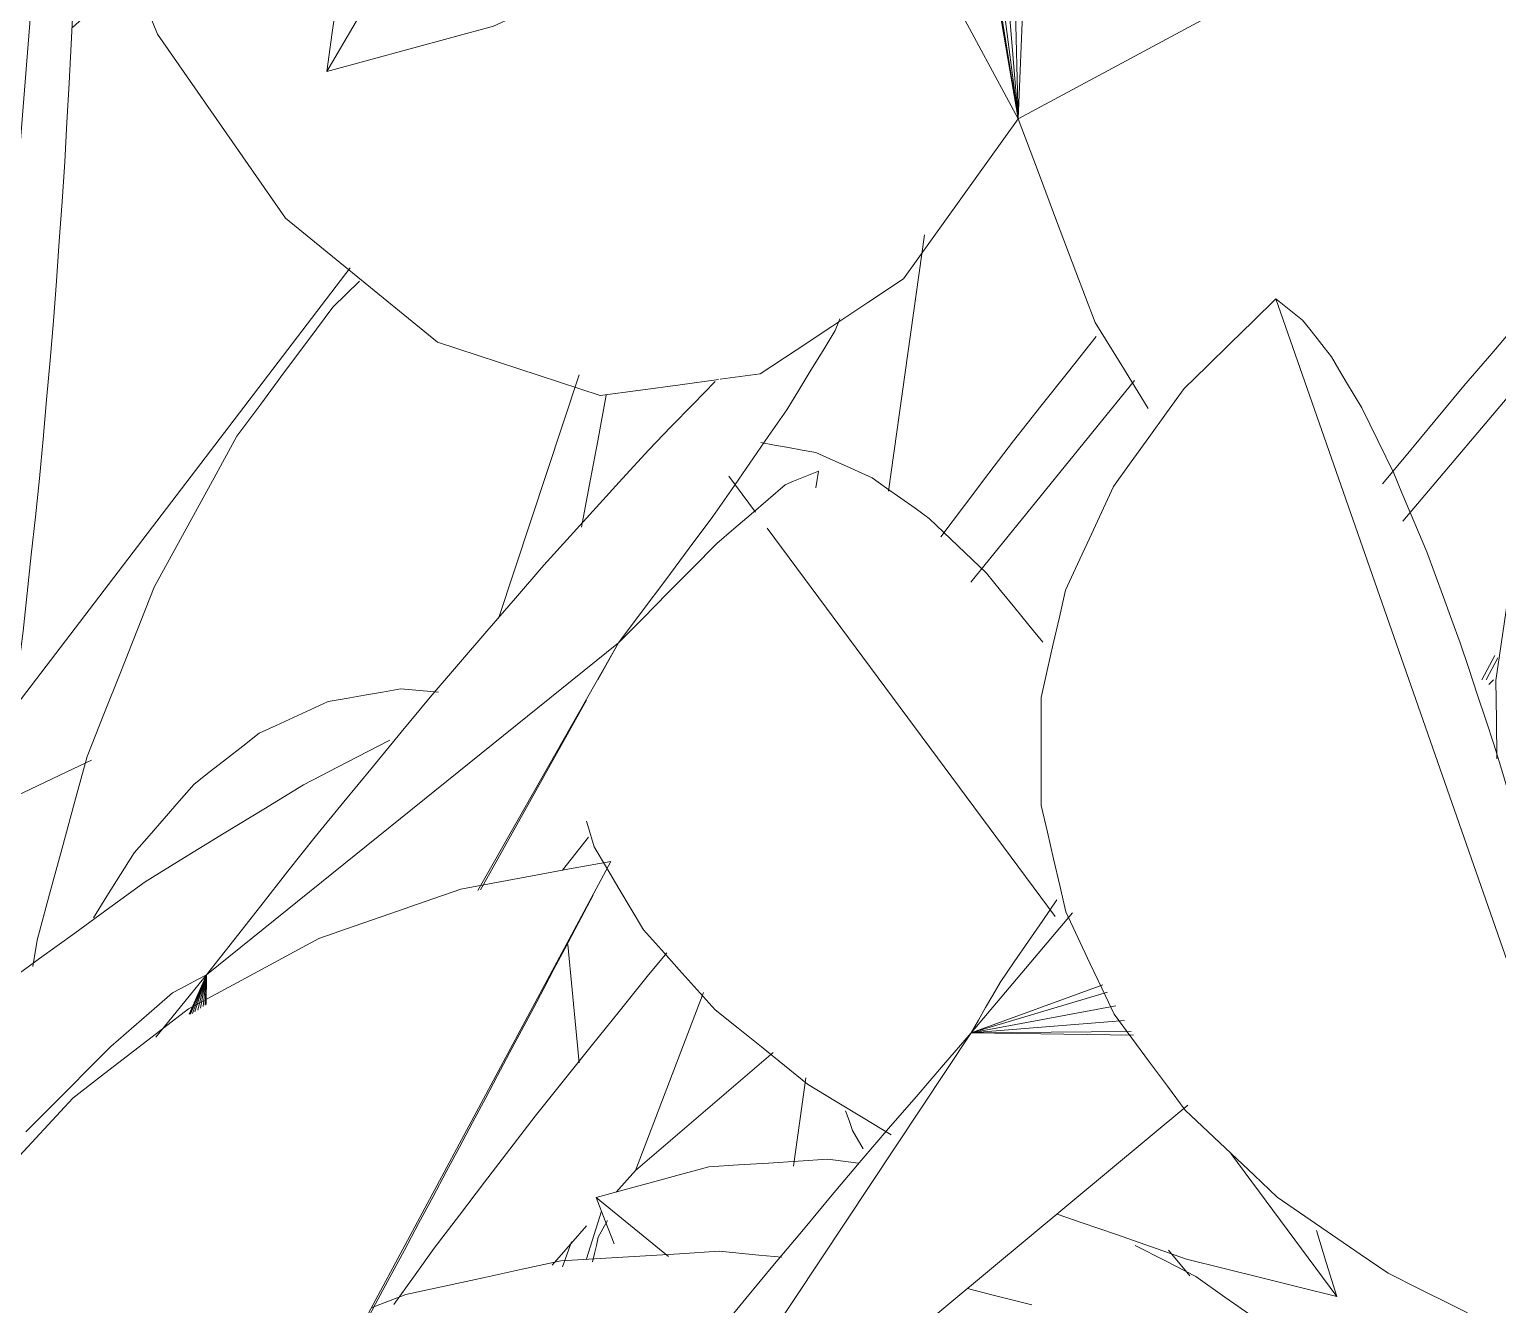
# Model space of a CAD drawing. Header units: metres. Extents: x 10.2 to 20.8, y -0.2 to 6.6.
# Drawn here: x 17.76967 to 17.80915, y 1.15383 to 1.18813 of the extents above; entities that cross this region are included whole.
import ezdxf

# ---------------------------------------------------------------- set-up
doc = ezdxf.new("R2010")
doc.units = ezdxf.units.M
doc.layers.add('Importações nas famílias', color=250, linetype='Continuous', lineweight=5)
doc.layers.add('Vegetação', color=7, linetype='Continuous', lineweight=5)

# ---------------------------------------------------------------- blocks, each defined once
blk = doc.blocks.new('Planta_pergolado_12200 - plantas pergolado_skp_Component_12-V84-Corte 3')
at = {"layer": 'Importações nas famílias'}
blk.add_line((17.900147, 0.846743), (17.910351, 0.817491), dxfattribs=at)
at = {"layer": 'Importações nas famílias', "flags": 128}
for points in [[(17.897679, 0.844328), (17.898296, 0.844932), (17.898913, 0.845536), (17.89953, 0.84614), (17.900147, 0.846743)], [(17.900147, 0.846743), (17.900326, 0.846599), (17.900505, 0.846454), (17.900685, 0.84631), (17.900864, 0.846165)], [(17.900864, 0.846165), (17.901057, 0.84592), (17.901251, 0.845674), (17.901444, 0.845428), (17.901637, 0.845183)], [(17.901637, 0.845183), (17.901842, 0.844838), (17.902047, 0.844494), (17.902252, 0.84415), (17.902457, 0.843806)], [(17.895777, 0.841694), (17.896252, 0.842353), (17.896728, 0.843011), (17.897203, 0.84367), (17.897679, 0.844328)], [(17.902457, 0.843806), (17.902671, 0.843367), (17.902886, 0.842929), (17.9031, 0.84249), (17.903315, 0.842051)], [(17.903315, 0.842051), (17.903536, 0.841523), (17.903757, 0.840994), (17.903979, 0.840466), (17.9042, 0.839937)], [(17.894484, 0.838902), (17.894808, 0.8396), (17.895131, 0.840298), (17.895454, 0.840996), (17.895777, 0.841694)], [(17.9042, 0.839937), (17.904426, 0.839325), (17.904652, 0.838713), (17.904878, 0.8381), (17.905104, 0.837488)], [(17.893833, 0.836019), (17.893996, 0.83674), (17.894159, 0.837461), (17.894322, 0.838182), (17.894484, 0.838902)], [(17.905104, 0.837488), (17.905332, 0.836799), (17.905561, 0.836109), (17.905789, 0.83542), (17.906017, 0.834731)], [(17.893837, 0.833112), (17.893836, 0.833839), (17.893835, 0.834565), (17.893834, 0.835292), (17.893833, 0.836019)], [(17.906017, 0.834731), (17.906244, 0.833972), (17.906472, 0.833213), (17.9067, 0.832454), (17.906927, 0.831695)], [(17.894496, 0.830248), (17.894331, 0.830964), (17.894166, 0.83168), (17.894001, 0.832396), (17.893837, 0.833112)], [(17.906927, 0.831695), (17.907152, 0.830876), (17.907377, 0.830056), (17.907601, 0.829236), (17.907826, 0.828416)], [(17.895796, 0.827496), (17.895471, 0.828184), (17.895146, 0.828872), (17.894821, 0.82956), (17.894496, 0.830248)], [(17.907826, 0.828416), (17.908045, 0.827545), (17.908264, 0.826673), (17.908483, 0.825801), (17.908703, 0.82493)], [(17.897705, 0.82492), (17.897227, 0.825564), (17.89675, 0.826208), (17.896273, 0.826852), (17.895796, 0.827496)], [(17.900179, 0.82258), (17.89956, 0.823165), (17.898942, 0.82375), (17.898323, 0.824335), (17.897705, 0.82492)], [(17.908703, 0.82493), (17.908914, 0.824016), (17.909125, 0.823102), (17.909336, 0.822188), (17.909548, 0.821274)], [(17.90316, 0.820531), (17.902414, 0.821043), (17.901669, 0.821555), (17.900924, 0.822068), (17.900179, 0.82258)], [(17.909548, 0.821274), (17.909748, 0.820329), (17.909949, 0.819383), (17.91015, 0.818437), (17.910351, 0.817491)], [(17.906577, 0.818821), (17.905723, 0.819249), (17.904868, 0.819676), (17.904014, 0.820104), (17.90316, 0.820531)], [(17.910351, 0.817491), (17.909408, 0.817824), (17.908464, 0.818156), (17.907521, 0.818489), (17.906577, 0.818821)]]:
    blk.add_lwpolyline(points, dxfattribs=at)
blk = doc.blocks.new('Planta_pergolado_12200 - plantas pergolado_skp_Component_12-V160-Corte 3')
at = {"layer": 'Importações nas famílias'}
for p, q in [((17.844313, 1.172016), (17.815173, 1.164934)), ((17.808918, 1.170507), (17.809037, 1.170634)), ((17.814991, 1.163547), (17.814275, 1.163421))]:
    blk.add_line(p, q, dxfattribs=at)
at = {"layer": 'Importações nas famílias', "flags": 128}
for points in [[(17.822785, 1.177748), (17.823705, 1.177895), (17.824703, 1.178055)], [(17.824703, 1.178055), (17.825728, 1.178057), (17.826752, 1.178059), (17.827776, 1.178062), (17.8288, 1.178064)], [(17.8288, 1.178064), (17.829826, 1.177909), (17.830852, 1.177753), (17.831878, 1.177598), (17.832904, 1.177443)], [(17.832904, 1.177443), (17.833908, 1.177134), (17.834912, 1.176825), (17.835916, 1.176515), (17.83692, 1.176206)], [(17.83692, 1.176206), (17.837878, 1.175751), (17.838837, 1.175295), (17.839795, 1.174839), (17.840753, 1.174383)], [(17.840753, 1.174383), (17.841643, 1.173792), (17.842533, 1.1732), (17.843423, 1.172608), (17.844313, 1.172016)], [(17.844313, 1.172016), (17.843401, 1.171682), (17.842488, 1.171347), (17.841576, 1.171012), (17.840663, 1.170677)], [(17.840663, 1.170677), (17.839729, 1.170355), (17.838795, 1.170034), (17.83786, 1.169713), (17.836926, 1.169391)], [(17.836926, 1.169391), (17.83598, 1.169087), (17.835034, 1.168782), (17.834088, 1.168478), (17.833142, 1.168174)], [(17.833142, 1.168174), (17.832195, 1.16789), (17.831247, 1.167606), (17.8303, 1.167322), (17.829353, 1.167038)], [(17.829353, 1.167038), (17.828416, 1.166777), (17.827478, 1.166517), (17.826541, 1.166257), (17.825603, 1.165996)], [(17.825603, 1.165996), (17.824685, 1.165762), (17.823768, 1.165528), (17.82285, 1.165294), (17.821932, 1.16506)], [(17.821932, 1.16506), (17.821044, 1.164856), (17.820157, 1.164651), (17.819269, 1.164446), (17.818382, 1.164241)], [(17.818382, 1.164241), (17.817534, 1.164068), (17.816686, 1.163894), (17.815838, 1.16372), (17.814991, 1.163547)]]:
    blk.add_lwpolyline(points, dxfattribs=at)
blk = doc.blocks.new('Planta_pergolado_12200 - plantas pergolado_skp_Component_12-V161-Corte 3')
at = {"layer": 'Importações nas famílias'}
for p, q in [((17.825321, 1.193622), (17.826326, 1.19398)), ((17.829249, 1.188631), (17.811674, 1.159044))]:
    blk.add_line(p, q, dxfattribs=at)
at = {"layer": 'Importações nas famílias', "flags": 128}
for points in [[(17.821574, 1.191603), (17.822511, 1.192108), (17.823448, 1.192613), (17.824384, 1.193117), (17.825321, 1.193622)], [(17.818191, 1.189045), (17.819037, 1.189684), (17.819883, 1.190324), (17.820728, 1.190964), (17.821574, 1.191603)], [(17.81525, 1.186006), (17.815985, 1.186766), (17.81672, 1.187525), (17.817456, 1.188285), (17.818191, 1.189045)], [(17.812821, 1.182559), (17.813428, 1.183421), (17.814035, 1.184282), (17.814643, 1.185144), (17.81525, 1.186006)], [(17.81096, 1.178784), (17.811425, 1.179727), (17.81189, 1.180671), (17.812355, 1.181615), (17.812821, 1.182559)], [(17.809711, 1.174769), (17.810023, 1.175773), (17.810335, 1.176776), (17.810648, 1.17778), (17.81096, 1.178784)], [(17.809104, 1.17061), (17.809256, 1.17165), (17.809408, 1.172689), (17.809559, 1.173729), (17.809711, 1.174769)], [(17.809128, 1.168506), (17.809116, 1.169558), (17.809104, 1.17061)]]:
    blk.add_lwpolyline(points, dxfattribs=at)
blk = doc.blocks.new('Planta_pergolado_12200 - plantas pergolado_skp_Component_17-V163-Corte 3')
at = {"layer": 'Importações nas famílias'}
for p, q in [((17.812886, 1.182347), (17.806601, 1.174896)), ((17.809075, 1.171289), (17.808725, 1.170634)), ((17.809158, 1.171228), (17.808845, 1.170634)), ((17.797718, 1.164363), (17.794994, 1.161134)), ((17.798539, 1.162431), (17.794994, 1.161134)), ((17.798659, 1.162232), (17.794994, 1.161134)), ((17.798884, 1.161859), (17.794994, 1.161134)), ((17.799116, 1.161472), (17.794994, 1.161134)), ((17.794994, 1.161134), (17.799296, 1.161173)), ((17.784949, 1.145998), (17.794994, 1.161134)), ((17.794994, 1.161134), (17.799356, 1.161074)), ((17.800823, 1.159193), (17.786109, 1.146962))]:
    blk.add_line(p, q, dxfattribs=at)
at = {"layer": 'Importações nas famílias', "flags": 128}
for points in [[(17.811246, 1.182041), (17.810494, 1.181164), (17.809743, 1.180288), (17.808992, 1.179412), (17.808241, 1.178536)], [(17.808241, 1.178536), (17.807465, 1.177602), (17.806689, 1.176667), (17.806059, 1.175908)], [(17.797299, 1.164714), (17.796917, 1.164159), (17.796535, 1.163604), (17.796153, 1.163049), (17.795771, 1.162494)], [(17.795771, 1.162494), (17.795577, 1.162154), (17.795383, 1.161814), (17.795189, 1.161474), (17.794994, 1.161134)], [(17.794994, 1.161134), (17.794254, 1.160277), (17.793515, 1.159419), (17.792775, 1.158562), (17.792035, 1.157705)], [(17.792035, 1.157705), (17.791259, 1.156777), (17.790484, 1.15585), (17.789709, 1.154922), (17.788934, 1.153994)], [(17.788934, 1.153994), (17.788177, 1.153059), (17.787419, 1.152124), (17.786662, 1.151189), (17.785904, 1.150254)]]:
    blk.add_lwpolyline(points, dxfattribs=at)
blk = doc.blocks.new('Planta_pergolado_12200 - plantas pergolado_skp_Component_16-V164-Corte 3')
for name, p in [('Planta_pergolado_12200 - plantas pergolado_skp_Component_17-V163-Corte 3', (0, 0)), ('Planta_pergolado_12200 - plantas pergolado_skp_Component_12-V161-Corte 3', (0, 0)), ('Planta_pergolado_12200 - plantas pergolado_skp_Component_12-V84-Corte 3', (-0.096957, 0.33414)), ('Planta_pergolado_12200 - plantas pergolado_skp_Component_12-V160-Corte 3', (0, 0))]:
    blk.add_blockref(name, p)
blk = doc.blocks.new('Planta_pergolado_12200 - plantas pergolado_skp_-3067425-Corte 3')
blk.add_blockref('Planta_pergolado_12200 - plantas pergolado_skp_Component_16-V164-Corte 3', (0, 0))
blk = doc.blocks.new('Planta_pergolado_12200 - plantas pergolado_skp_Component_12-V413-Corte 3')
at = {"layer": 'Importações nas famílias'}
for p, q in [((17.79277, 1.17571), (17.793738, 1.182602)), ((17.790216, 1.157546), (17.790551, 1.159923))]:
    blk.add_line(p, q, dxfattribs=at)
at = {"layer": 'Importações nas famílias', "flags": 128}
for points in [[(17.784515, 1.17474), (17.784721, 1.175839), (17.784952, 1.177063), (17.785182, 1.178287)], [(17.784455, 1.160332), (17.784383, 1.161078), (17.784266, 1.162296), (17.784149, 1.163515)]]:
    blk.add_lwpolyline(points, dxfattribs=at)
blk = doc.blocks.new('Planta_pergolado_12200 - plantas pergolado_skp_Component_16-V414-Corte 3')
blk.add_blockref('Planta_pergolado_12200 - plantas pergolado_skp_Component_12-V413-Corte 3', (0, 0))
blk = doc.blocks.new('Planta_pergolado_12200 - plantas pergolado_skp_-V432-Corte 3')
blk.add_blockref('Planta_pergolado_12200 - plantas pergolado_skp_Component_16-V414-Corte 3', (0, 0))
blk = doc.blocks.new('Planta_pergolado_12200 - plantas pergolado_skp_-3067429-Corte 3')
blk.add_blockref('Planta_pergolado_12200 - plantas pergolado_skp_-V432-Corte 3', (0, 0))
blk = doc.blocks.new('Planta_pergolado_12200 - plantas pergolado_skp_Component_12-V99-Corte 3')
at = {"layer": 'Importações nas famílias'}
blk.add_line((17.797082, 0.242245), (17.825171, 0.290287), dxfattribs=at)
at = {"layer": 'Importações nas famílias', "flags": 128}
for points in [[(17.821574, 0.287319), (17.822474, 0.288061), (17.823373, 0.288803), (17.824272, 0.289545), (17.825171, 0.290287)], [(17.825171, 0.290287), (17.825393, 0.289055), (17.825615, 0.287822), (17.825836, 0.28659), (17.826058, 0.285357)], [(17.818095, 0.284021), (17.818965, 0.284845), (17.819835, 0.28567), (17.820705, 0.286494), (17.821574, 0.287319)], [(17.826058, 0.285357), (17.826109, 0.28407), (17.82616, 0.282784), (17.826211, 0.281497), (17.826262, 0.28021)], [(17.814771, 0.280431), (17.815602, 0.281329), (17.816433, 0.282226), (17.817264, 0.283124), (17.818095, 0.284021)], [(17.81164, 0.276589), (17.812423, 0.277549), (17.813205, 0.27851), (17.813988, 0.279471), (17.814771, 0.280431)], [(17.826262, 0.28021), (17.82614, 0.278899), (17.826019, 0.277588), (17.825897, 0.276277), (17.825776, 0.274966)], [(17.808736, 0.272537), (17.809462, 0.27355), (17.810188, 0.274563), (17.810914, 0.275576), (17.81164, 0.276589)], [(17.825776, 0.274966), (17.825485, 0.273661), (17.825195, 0.272357), (17.824904, 0.271052), (17.824613, 0.269748)], [(17.806091, 0.26832), (17.806752, 0.269374), (17.807413, 0.270428), (17.808075, 0.271483), (17.808736, 0.272537)], [(17.824613, 0.269748), (17.82416, 0.268481), (17.823707, 0.267213), (17.823253, 0.265946), (17.8228, 0.264679)], [(17.803736, 0.263985), (17.804325, 0.265069), (17.804914, 0.266153), (17.805502, 0.267236), (17.806091, 0.26832)], [(17.8228, 0.264679), (17.822195, 0.263479), (17.82159, 0.262278), (17.820985, 0.261078), (17.820379, 0.259878)], [(17.801696, 0.259581), (17.802206, 0.260682), (17.802716, 0.261783), (17.803226, 0.262884), (17.803736, 0.263985)], [(17.820379, 0.259878), (17.819637, 0.258772), (17.818894, 0.257667), (17.818151, 0.256562), (17.817408, 0.255456)], [(17.799993, 0.255156), (17.800419, 0.256262), (17.800845, 0.257368), (17.80127, 0.258475), (17.801696, 0.259581)], [(17.817408, 0.255456), (17.816545, 0.254472), (17.815682, 0.253488), (17.814819, 0.252504), (17.813955, 0.251519)], [(17.798648, 0.250759), (17.798984, 0.251858), (17.799321, 0.252958), (17.799657, 0.254057), (17.799993, 0.255156)], [(17.813955, 0.251519), (17.812992, 0.250679), (17.812029, 0.249839), (17.811066, 0.248999), (17.810103, 0.248159)], [(17.797674, 0.24644), (17.797917, 0.247519), (17.798161, 0.248599), (17.798404, 0.249679), (17.798648, 0.250759)], [(17.810103, 0.248159), (17.809062, 0.247482), (17.808022, 0.246806), (17.806981, 0.24613), (17.80594, 0.245453)], [(17.797082, 0.242245), (17.79723, 0.243294), (17.797378, 0.244342), (17.797526, 0.245391), (17.797674, 0.24644)], [(17.80594, 0.245453), (17.804847, 0.244957), (17.803753, 0.24446), (17.80266, 0.243963), (17.801566, 0.243467)], [(17.801566, 0.243467), (17.800445, 0.243161), (17.799324, 0.242856), (17.798203, 0.242551), (17.797082, 0.242245)]]:
    blk.add_lwpolyline(points, dxfattribs=at)
blk = doc.blocks.new('Planta_pergolado_12200 - plantas pergolado_skp_Component_17-V495-Corte 3')
at = {"layer": 'Importações nas famílias'}
for p, q in [((17.82183, 1.199475), (17.796254, 1.185723)), ((17.796807, 1.198946), (17.796254, 1.185723)), ((17.795977, 1.19763), (17.796254, 1.185723)), ((17.796254, 1.185723), (17.795303, 1.197279)), ((17.796254, 1.185723), (17.794833, 1.196809)), ((17.794426, 1.196403), (17.796254, 1.185723)), ((17.794549, 1.196526), (17.796254, 1.185723)), ((17.791788, 1.194055), (17.796254, 1.185723)), ((17.788248, 1.178716), (17.789323, 1.178862))]:
    blk.add_line(p, q, dxfattribs=at)
at = {"layer": 'Importações nas famílias', "flags": 128}
for points in [[(17.770615, 1.194137), (17.771241, 1.192603), (17.771866, 1.191068), (17.772492, 1.189534), (17.773118, 1.187999)], [(17.773118, 1.187999), (17.773978, 1.186762), (17.774838, 1.185525), (17.775698, 1.184288), (17.776558, 1.183051)], [(17.793177, 1.181416), (17.793946, 1.182493), (17.794715, 1.18357), (17.795485, 1.184646), (17.796254, 1.185723)], [(17.796254, 1.185723), (17.796774, 1.184352), (17.797293, 1.182982), (17.797812, 1.181611), (17.798332, 1.18024)], [(17.776558, 1.183051), (17.777579, 1.182217), (17.7786, 1.181384), (17.779622, 1.18055), (17.780643, 1.179716)], [(17.789323, 1.178862), (17.790286, 1.179501), (17.79125, 1.180139), (17.792213, 1.180778), (17.793177, 1.181416)], [(17.798332, 1.18024), (17.799044, 1.179086), (17.799755, 1.177931)], [(17.780643, 1.179716), (17.781738, 1.179357), (17.782833, 1.178997), (17.783928, 1.178638), (17.785022, 1.178279)], [(17.785022, 1.178279), (17.786098, 1.178425), (17.787173, 1.17857), (17.788198, 1.178709)]]:
    blk.add_lwpolyline(points, dxfattribs=at)
blk = doc.blocks.new('Planta_pergolado_12200 - plantas pergolado_skp_Component_16-V496-Corte 3')
for name, p in [('Planta_pergolado_12200 - plantas pergolado_skp_Component_17-V495-Corte 3', (0, 0)), ('Planta_pergolado_12200 - plantas pergolado_skp_Component_12-V99-Corte 3', (-0.019417, 0.944751))]:
    blk.add_blockref(name, p)
blk = doc.blocks.new('Planta_pergolado_12200 - plantas pergolado_skp_-V514-Corte 3')
blk.add_blockref('Planta_pergolado_12200 - plantas pergolado_skp_Component_16-V496-Corte 3', (0, 0))
blk = doc.blocks.new('Planta_pergolado_12200 - plantas pergolado_skp_-3067431-Corte 3')
blk.add_blockref('Planta_pergolado_12200 - plantas pergolado_skp_-V514-Corte 3', (0, 0))
blk = doc.blocks.new('Planta_pergolado_12200 - plantas pergolado_skp_-3067432-Corte 3')
for name in ['Planta_pergolado_12200 - plantas pergolado_skp_-3067431-Corte 3', 'Planta_pergolado_12200 - plantas pergolado_skp_-3067429-Corte 3', 'Planta_pergolado_12200 - plantas pergolado_skp_-3067425-Corte 3']:
    blk.add_blockref(name, (0, 0))
blk = doc.blocks.new('Planta_pergolado_12200 - plantas pergolado_skp_Component_12-V635-Corte 3')
at = {"layer": 'Importações nas famílias'}
blk.add_line((17.778863, 1.153738), (17.779795, 1.154098), dxfattribs=at)
at = {"layer": 'Importações nas famílias', "flags": 128}
for points in [[(17.783958, 1.155003), (17.785022, 1.155067), (17.786087, 1.155131), (17.787152, 1.155196), (17.788216, 1.15526)], [(17.788216, 1.15526), (17.78928, 1.15516), (17.789899, 1.155103)], [(17.779795, 1.154098), (17.780836, 1.154324), (17.781876, 1.154551), (17.782917, 1.154777), (17.783958, 1.155003)], [(17.794891, 1.154256), (17.795586, 1.154081), (17.796624, 1.153821)]]:
    blk.add_lwpolyline(points, dxfattribs=at)
blk = doc.blocks.new('Planta_pergolado_12200 - plantas pergolado_skp_Component_12-V636-Corte 3')
at = {"layer": 'Importações nas famílias'}
for p, q in [((17.785305, 1.165749), (17.775128, 1.146775)), ((17.775595, 1.147534), (17.775208, 1.146814))]:
    blk.add_line(p, q, dxfattribs=at)
at = {"layer": 'Importações nas famílias', "flags": 128}
for points in [[(17.781267, 1.165004), (17.782277, 1.16519), (17.783286, 1.165376), (17.784296, 1.165563), (17.785305, 1.165749)], [(17.777451, 1.16367), (17.778405, 1.164004), (17.779359, 1.164337), (17.780313, 1.16467), (17.781267, 1.165004)], [(17.784826, 1.164838), (17.784586, 1.164382), (17.784346, 1.163926)], [(17.784346, 1.163926), (17.784065, 1.163394), (17.783783, 1.162863), (17.783502, 1.162331), (17.783221, 1.161799)], [(17.773946, 1.16178), (17.774822, 1.162253), (17.775698, 1.162725), (17.776574, 1.163198), (17.777451, 1.16367)], [(17.770835, 1.159378), (17.771613, 1.159978), (17.772391, 1.160579), (17.773168, 1.16118), (17.773946, 1.16178)], [(17.783221, 1.161799), (17.782901, 1.161197), (17.782581, 1.160595), (17.782261, 1.159993), (17.781941, 1.159392)], [(17.768191, 1.156519), (17.768852, 1.157234), (17.769513, 1.157949), (17.770174, 1.158663), (17.770835, 1.159378)], [(17.781941, 1.159392), (17.781587, 1.158726), (17.781232, 1.158061), (17.780877, 1.157396), (17.780523, 1.156731)], [(17.766077, 1.153272), (17.766605, 1.154084), (17.767134, 1.154896), (17.767663, 1.155708), (17.768191, 1.156519)], [(17.780523, 1.156731), (17.780137, 1.156009), (17.779752, 1.155288), (17.779366, 1.154567), (17.778981, 1.153846)], [(17.778981, 1.153846), (17.778569, 1.153076), (17.778156, 1.152307), (17.777744, 1.151538), (17.777332, 1.150769)], [(17.76454, 1.149712), (17.764924, 1.150602), (17.765308, 1.151492), (17.765692, 1.152382), (17.766077, 1.153272)], [(17.777332, 1.150769), (17.776898, 1.14996), (17.776464, 1.149151), (17.776029, 1.148342), (17.775595, 1.147534)], [(17.763619, 1.145923), (17.763849, 1.14687), (17.764079, 1.147818), (17.76431, 1.148765), (17.76454, 1.149712)], [(17.763333, 1.141994), (17.763404, 1.142976), (17.763476, 1.143958), (17.763547, 1.144941), (17.763619, 1.145923)], [(17.763576, 1.139287), (17.763512, 1.140005), (17.763423, 1.140999), (17.763333, 1.141994)]]:
    blk.add_lwpolyline(points, dxfattribs=at)
blk = doc.blocks.new('Planta_pergolado_12200 - plantas pergolado_skp_Component_17-V638-Corte 3')
at = {"layer": 'Importações nas famílias'}
for p, q in [((17.791336, 1.180026), (17.791467, 1.180341)), ((17.774436, 1.162701), (17.785512, 1.171624)), ((17.781732, 1.164965), (17.785512, 1.171624)), ((17.784959, 1.170634), (17.785512, 1.171624)), ((17.781803, 1.164984), (17.784654, 1.170088)), ((17.784001, 1.165508), (17.784704, 1.166404)), ((17.774436, 1.162701), (17.773071, 1.16102)), ((17.774436, 1.162701), (17.77397, 1.161635)), ((17.774436, 1.162701), (17.773977, 1.161635)), ((17.774436, 1.162701), (17.774006, 1.161635)), ((17.774436, 1.162701), (17.774056, 1.161659)), ((17.774436, 1.162701), (17.774121, 1.161702)), ((17.774436, 1.162701), (17.774195, 1.16175)), ((17.774436, 1.162701), (17.774271, 1.161799)), ((17.774436, 1.162701), (17.774341, 1.161845)), ((17.774436, 1.162701), (17.774395, 1.16188)), ((17.774426, 1.1619), (17.774436, 1.162701))]:
    blk.add_line(p, q, dxfattribs=at)
at = {"layer": 'Importações nas famílias', "flags": 128}
for points in [[(17.790035, 1.177892), (17.79036, 1.178425), (17.790685, 1.178959), (17.79101, 1.179493), (17.791336, 1.180026)], [(17.788114, 1.178659), (17.787518, 1.178047), (17.786921, 1.177435), (17.786324, 1.176823)], [(17.788049, 1.175026), (17.788545, 1.175742), (17.789042, 1.176459), (17.789538, 1.177175), (17.790035, 1.177892)], [(17.786324, 1.176823), (17.785619, 1.176047), (17.784914, 1.17527), (17.784209, 1.174494), (17.783503, 1.173717)], [(17.790887, 1.176243), (17.790664, 1.176153), (17.790442, 1.176062), (17.790219, 1.175972), (17.789996, 1.175881)], [(17.790818, 1.175797), (17.790853, 1.17602), (17.790887, 1.176243)], [(17.789996, 1.175881), (17.789535, 1.175485), (17.789074, 1.175089), (17.788613, 1.174692), (17.788152, 1.174296)], [(17.785512, 1.171624), (17.786146, 1.172475), (17.786781, 1.173325), (17.787415, 1.174175), (17.788049, 1.175026)], [(17.788152, 1.174296), (17.787492, 1.173628), (17.786832, 1.17296), (17.786172, 1.172292), (17.785512, 1.171624)], [(17.783503, 1.173717), (17.782738, 1.172829), (17.781973, 1.171941), (17.781208, 1.171053), (17.780443, 1.170164)], [(17.780443, 1.170164), (17.779669, 1.169225), (17.778896, 1.168286), (17.778123, 1.167347), (17.77735, 1.166407)], [(17.77735, 1.166407), (17.776621, 1.165481), (17.775893, 1.164554), (17.775165, 1.163628), (17.774436, 1.162701)], [(17.774436, 1.162701), (17.774206, 1.162578), (17.773976, 1.162455), (17.773746, 1.162332), (17.773515, 1.16221)], [(17.773515, 1.16221), (17.773101, 1.161849), (17.772687, 1.161488), (17.772273, 1.161128), (17.771858, 1.160767)], [(17.771858, 1.160767), (17.771288, 1.160194), (17.770718, 1.15962), (17.770148, 1.159046), (17.769578, 1.158473)]]:
    blk.add_lwpolyline(points, dxfattribs=at)
blk = doc.blocks.new('Planta_pergolado_12200 - plantas pergolado_skp_Component_16-V639-Corte 3')
for name in ['Planta_pergolado_12200 - plantas pergolado_skp_Component_17-V638-Corte 3', 'Planta_pergolado_12200 - plantas pergolado_skp_Component_12-V636-Corte 3', 'Planta_pergolado_12200 - plantas pergolado_skp_Component_12-V635-Corte 3']:
    blk.add_blockref(name, (0, 0))
blk = doc.blocks.new('Planta_pergolado_12200 - plantas pergolado_skp_Component_12-V641-Corte 3')
at = {"layer": 'Importações nas famílias'}
for p, q in [((17.788476, 1.176108), (17.789195, 1.175138)), ((17.789509, 1.174713), (17.79725, 1.164267)), ((17.801975, 1.15789), (17.804827, 1.154041))]:
    blk.add_line(p, q, dxfattribs=at)
at = {"layer": 'Importações nas famílias', "flags": 128}
for points in [[(17.789338, 1.177014), (17.789708, 1.176947), (17.790078, 1.176879), (17.790448, 1.176811), (17.790818, 1.176744)], [(17.790818, 1.176744), (17.791196, 1.176573), (17.791575, 1.176403), (17.791954, 1.176232), (17.792333, 1.176062)], [(17.792333, 1.176062), (17.792717, 1.17579), (17.7931, 1.175519), (17.793484, 1.175247), (17.793867, 1.174975)], [(17.793867, 1.174975), (17.794252, 1.174606), (17.794636, 1.174236), (17.79502, 1.173867), (17.795404, 1.173497)], [(17.795404, 1.173497), (17.795784, 1.173033), (17.796165, 1.17257), (17.796545, 1.172106), (17.796925, 1.171643)], [(17.784861, 1.166141), (17.78469, 1.16671), (17.784654, 1.166829)], [(17.786181, 1.163904), (17.785851, 1.164463), (17.785521, 1.165022), (17.785191, 1.165582), (17.784861, 1.166141)], [(17.788108, 1.161759), (17.787626, 1.162295), (17.787144, 1.162831), (17.786663, 1.163367), (17.786181, 1.163904)], [(17.790596, 1.159756), (17.789974, 1.160257), (17.789352, 1.160757), (17.78873, 1.161258), (17.788108, 1.161759)], [(17.792839, 1.158397), (17.792092, 1.15885), (17.791344, 1.159303), (17.790596, 1.159756)], [(17.800787, 1.155052), (17.799843, 1.15538), (17.798899, 1.155708), (17.797955, 1.156036), (17.797305, 1.156261)], [(17.80428, 1.155816), (17.804553, 1.154928), (17.804827, 1.154041)], [(17.804827, 1.154041), (17.803817, 1.154294), (17.802807, 1.154547), (17.801797, 1.1548), (17.800787, 1.155052)]]:
    blk.add_lwpolyline(points, dxfattribs=at)
blk = doc.blocks.new('Planta_pergolado_12200 - plantas pergolado_skp_Component_12-V643-Corte 3')
at = {"layer": 'Importações nas famílias'}
for p, q in [((17.791142, 1.157735), (17.791967, 1.157627)), ((17.786855, 1.155119), (17.78491, 1.156705)), ((17.800224, 1.144216), (17.796396, 1.147338))]:
    blk.add_line(p, q, dxfattribs=at)
at = {"layer": 'Importações nas famílias', "flags": 128}
for points in [[(17.787939, 1.157535), (17.78874, 1.157585), (17.78954, 1.157635), (17.790341, 1.157685), (17.791142, 1.157735)], [(17.78491, 1.156705), (17.785667, 1.156912), (17.786424, 1.15712), (17.787182, 1.157327), (17.787939, 1.157535)], [(17.785398, 1.155459), (17.785154, 1.156082), (17.78491, 1.156705)], [(17.799402, 1.155414), (17.800219, 1.155), (17.801035, 1.154586)], [(17.801035, 1.154586), (17.801819, 1.154031), (17.802603, 1.153477), (17.803386, 1.152922), (17.80417, 1.152368)], [(17.80417, 1.152368), (17.804902, 1.151686), (17.805634, 1.151005), (17.806366, 1.150323)]]:
    blk.add_lwpolyline(points, dxfattribs=at)
blk = doc.blocks.new('Planta_pergolado_12200 - plantas pergolado_skp_Component_17-V644-Corte 3')
at = {"layer": 'Importações nas famílias'}
for p, q in [((17.799389, 1.178681), (17.794983, 1.173255)), ((17.786807, 1.163287), (17.786278, 1.162655)), ((17.785966, 1.157438), (17.787797, 1.162218)), ((17.789674, 1.160609), (17.785966, 1.157438)), ((17.785452, 1.156853), (17.785966, 1.157438)), ((17.785217, 1.156089), (17.784967, 1.155639))]:
    blk.add_line(p, q, dxfattribs=at)
at = {"layer": 'Importações nas famílias', "flags": 128}
for points in [[(17.798353, 1.179864), (17.797612, 1.178929), (17.79687, 1.177995), (17.796129, 1.177061)], [(17.796129, 1.177061), (17.795472, 1.176191), (17.794815, 1.17532), (17.794181, 1.174479)], [(17.786278, 1.162655), (17.785525, 1.161715), (17.784772, 1.160776), (17.78402, 1.159837), (17.783267, 1.158897)], [(17.783267, 1.158897), (17.78259, 1.158009), (17.781912, 1.157121), (17.781235, 1.156233), (17.780557, 1.155345)], [(17.783724, 1.154887), (17.784471, 1.155737), (17.784654, 1.155945)], [(17.784967, 1.155639), (17.784916, 1.15542), (17.784866, 1.1552), (17.784815, 1.15498)], [(17.780557, 1.155345), (17.780001, 1.154568), (17.779472, 1.15383)]]:
    blk.add_lwpolyline(points, dxfattribs=at)
blk = doc.blocks.new('Planta_pergolado_12200 - plantas pergolado_skp_Component_16-V645-Corte 3')
for name in ['Planta_pergolado_12200 - plantas pergolado_skp_Component_17-V644-Corte 3', 'Planta_pergolado_12200 - plantas pergolado_skp_Component_12-V641-Corte 3', 'Planta_pergolado_12200 - plantas pergolado_skp_Component_12-V643-Corte 3']:
    blk.add_blockref(name, (0, 0))
blk = doc.blocks.new('Planta_pergolado_12200 - plantas pergolado_skp_Component_12-V681-Corte 3')
at = {"layer": 'Importações nas famílias'}
for p, q in [((17.767546, 1.161635), (17.77032, 1.196262)), ((17.771001, 1.193799), (17.770988, 1.192848))]:
    blk.add_line(p, q, dxfattribs=at)
at = {"layer": 'Importações nas famílias', "flags": 128}
for points in [[(17.766367, 1.196605), (17.766887, 1.197452), (17.767407, 1.198299), (17.767928, 1.199145), (17.768338, 1.199813)], [(17.76465, 1.19302), (17.76508, 1.193916), (17.765509, 1.194813), (17.765938, 1.195709), (17.766367, 1.196605)], [(17.763318, 1.189275), (17.763651, 1.190212), (17.763984, 1.191148), (17.764317, 1.192084), (17.76465, 1.19302)], [(17.770988, 1.192848), (17.770953, 1.191834), (17.770919, 1.190819), (17.770884, 1.189804), (17.770849, 1.188789)], [(17.762385, 1.185413), (17.762618, 1.186379), (17.762852, 1.187344), (17.763085, 1.18831), (17.763318, 1.189275)], [(17.770849, 1.188789), (17.770793, 1.187734), (17.770737, 1.186679), (17.77068, 1.185624), (17.770624, 1.184569)], [(17.761861, 1.181477), (17.761992, 1.182461), (17.762123, 1.183445), (17.762254, 1.184429), (17.762385, 1.185413)], [(17.770624, 1.184569), (17.770548, 1.183499), (17.770472, 1.182429), (17.770395, 1.181358), (17.770319, 1.180288)], [(17.761752, 1.17751), (17.761779, 1.178502), (17.761806, 1.179493), (17.761833, 1.180485), (17.761861, 1.181477)], [(17.770319, 1.180288), (17.770225, 1.179227), (17.77013, 1.178167), (17.770036, 1.177106), (17.769941, 1.176045)], [(17.762059, 1.173556), (17.761982, 1.174544), (17.761905, 1.175533), (17.761828, 1.176521), (17.761752, 1.17751)], [(17.769941, 1.176045), (17.769831, 1.175019), (17.76972, 1.173993), (17.76961, 1.172967), (17.769499, 1.171941)], [(17.762779, 1.169659), (17.762599, 1.170633), (17.762419, 1.171607), (17.762239, 1.172581), (17.762059, 1.173556)], [(17.769499, 1.171941), (17.769375, 1.170974), (17.769251, 1.170006), (17.769127, 1.169039), (17.769003, 1.168071)], [(17.763904, 1.165862), (17.763622, 1.166812), (17.763341, 1.167761), (17.76306, 1.16871), (17.762779, 1.169659)], [(17.769003, 1.168071), (17.768869, 1.167185), (17.768734, 1.166299), (17.7686, 1.165413), (17.768465, 1.164527)], [(17.765421, 1.162209), (17.765042, 1.163122), (17.764662, 1.164036), (17.764283, 1.164949), (17.763904, 1.165862)], [(17.768465, 1.164527), (17.768323, 1.163743), (17.768181, 1.16296), (17.768039, 1.162176), (17.767942, 1.161635)], [(17.766367, 1.160474), (17.765894, 1.161341), (17.765421, 1.162209)]]:
    blk.add_lwpolyline(points, dxfattribs=at)
blk = doc.blocks.new('Planta_pergolado_12200 - plantas pergolado_skp_Component_16-V684-Corte 3')
blk.add_blockref('Planta_pergolado_12200 - plantas pergolado_skp_Component_12-V681-Corte 3', (0, 0))
blk = doc.blocks.new('Planta_pergolado_12200 - plantas pergolado_skp_Component_12-V703-Corte 3')
at = {"layer": 'Importações nas famílias', "flags": 128}
for points in [[(17.779656, 1.170387), (17.779168, 1.170303), (17.77868, 1.170218), (17.778192, 1.170133), (17.777704, 1.170048)], [(17.780668, 1.170297), (17.780162, 1.170342), (17.779656, 1.170387)], [(17.777704, 1.170048), (17.77724, 1.169834), (17.776775, 1.169621), (17.77631, 1.169407), (17.775845, 1.169193)], [(17.775845, 1.169193), (17.775409, 1.168852), (17.774973, 1.168511), (17.774536, 1.168171), (17.7741, 1.16783)], [(17.777039, 1.167808), (17.778199, 1.168407), (17.779359, 1.169007)], [(17.7741, 1.16783), (17.773697, 1.167366), (17.773293, 1.166903), (17.77289, 1.166439), (17.772487, 1.165975)], [(17.772779, 1.1652), (17.773844, 1.165852), (17.774909, 1.166504), (17.775974, 1.167156), (17.777039, 1.167808)], [(17.772487, 1.165975), (17.772121, 1.165394), (17.771756, 1.164812), (17.77139, 1.164231)], [(17.769, 1.162444), (17.769945, 1.163133), (17.77089, 1.163822), (17.771834, 1.164511), (17.772779, 1.1652)], [(17.76579, 1.159604), (17.766592, 1.160314), (17.767395, 1.161024), (17.768197, 1.161734), (17.769, 1.162444)], [(17.763224, 1.156747), (17.763865, 1.157461), (17.764507, 1.158176), (17.765148, 1.15889), (17.76579, 1.159604)], [(17.761363, 1.153941), (17.761828, 1.154642), (17.762293, 1.155344), (17.762759, 1.156046), (17.763224, 1.156747)], [(17.76025, 1.15125), (17.760528, 1.151922), (17.760806, 1.152595), (17.761085, 1.153268), (17.761363, 1.153941)], [(17.759911, 1.148738), (17.759996, 1.149366), (17.760081, 1.149994), (17.760165, 1.150622), (17.76025, 1.15125)], [(17.760133, 1.147601), (17.760022, 1.14817), (17.759911, 1.148738)]]:
    blk.add_lwpolyline(points, dxfattribs=at)
blk = doc.blocks.new('Planta_pergolado_12200 - plantas pergolado_skp_Component_12-V704-Corte 3')
at = {"layer": 'Importações nas famílias'}
for p, q in [((17.771821, 1.189076), (17.77263, 1.189644)), ((17.770833, 1.188179), (17.771821, 1.189076)), ((17.778298, 1.181717), (17.769084, 1.16964)), ((17.757176, 1.167268), (17.757602, 1.168457)), ((17.764719, 1.163918), (17.756072, 1.152584))]:
    blk.add_line(p, q, dxfattribs=at)
at = {"layer": 'Importações nas famílias', "flags": 128}
for points in [[(17.756094, 1.162278), (17.756364, 1.163525), (17.756635, 1.164773), (17.756905, 1.16602), (17.757176, 1.167268)], [(17.755723, 1.157345), (17.755816, 1.158578), (17.755908, 1.159811), (17.756001, 1.161045), (17.756094, 1.162278)], [(17.756072, 1.152584), (17.755984, 1.153774), (17.755897, 1.154965), (17.75581, 1.156155), (17.755723, 1.157345)]]:
    blk.add_lwpolyline(points, dxfattribs=at)
blk = doc.blocks.new('Planta_pergolado_12200 - plantas pergolado_skp_Component_16-V706-Corte 3')
for name in ['Planta_pergolado_12200 - plantas pergolado_skp_Component_12-V704-Corte 3', 'Planta_pergolado_12200 - plantas pergolado_skp_Component_12-V703-Corte 3']:
    blk.add_blockref(name, (0, 0))
blk = doc.blocks.new('Planta_pergolado_12200 - plantas pergolado_skp_-V719-Corte 3')
blk.add_blockref('Planta_pergolado_12200 - plantas pergolado_skp_Component_16-V706-Corte 3', (0, 0))
blk = doc.blocks.new('Planta_pergolado_12200 - plantas pergolado_skp_-3067436-Corte 3')
for name in ['Planta_pergolado_12200 - plantas pergolado_skp_Component_16-V684-Corte 3', 'Planta_pergolado_12200 - plantas pergolado_skp_-V719-Corte 3', 'Planta_pergolado_12200 - plantas pergolado_skp_Component_16-V645-Corte 3', 'Planta_pergolado_12200 - plantas pergolado_skp_Component_16-V639-Corte 3']:
    blk.add_blockref(name, (0, 0))
blk = doc.blocks.new('Planta_pergolado_12200 - plantas pergolado_skp_Component_17-V784-Corte 3')
at = {"layer": 'Importações nas famílias'}
for p, q in [((17.785054, 1.156337), (17.784654, 1.155055)), ((17.784002, 1.154844), (17.78425, 1.155519))]:
    blk.add_line(p, q, dxfattribs=at)
at = {"layer": 'Importações nas famílias', "flags": 128}
blk.add_lwpolyline([(17.769309, 1.167507), (17.770678, 1.168156), (17.771336, 1.168468)], dxfattribs=at)
blk = doc.blocks.new('Planta_pergolado_12200 - plantas pergolado_skp_Component_16-V785-Corte 3')
blk.add_blockref('Planta_pergolado_12200 - plantas pergolado_skp_Component_17-V784-Corte 3', (0, 0))
blk = doc.blocks.new('Planta_pergolado_12200 - plantas pergolado_skp_-V800-Corte 3')
blk.add_blockref('Planta_pergolado_12200 - plantas pergolado_skp_Component_16-V785-Corte 3', (0, 0))
blk = doc.blocks.new('Planta_pergolado_12200 - plantas pergolado_skp_-3067438-Corte 3')
blk.add_blockref('Planta_pergolado_12200 - plantas pergolado_skp_-V800-Corte 3', (0, 0))
blk = doc.blocks.new('Planta_pergolado_12200 - plantas pergolado_skp_Component_12-V863-Corte 3')
at = {"layer": 'Importações nas famílias'}
for p, q in [((17.777825, 1.180656), (17.778545, 1.181356)), ((17.784457, 1.178838), (17.782281, 1.17228)), ((17.76976, 1.162918), (17.769877, 1.16363))]:
    blk.add_line(p, q, dxfattribs=at)
at = {"layer": 'Importações nas famílias', "flags": 128}
for points in [[(17.775244, 1.177183), (17.775889, 1.178051), (17.776534, 1.178919), (17.77718, 1.179788), (17.777825, 1.180656)], [(17.773027, 1.173123), (17.773581, 1.174138), (17.774136, 1.175153), (17.77469, 1.176168), (17.775244, 1.177183)], [(17.771224, 1.16857), (17.771674, 1.169708), (17.772125, 1.170846), (17.772576, 1.171985), (17.773027, 1.173123)], [(17.769877, 1.16363), (17.770214, 1.164865), (17.770551, 1.1661), (17.770887, 1.167335), (17.771224, 1.16857)]]:
    blk.add_lwpolyline(points, dxfattribs=at)
blk = doc.blocks.new('Planta_pergolado_12200 - plantas pergolado_skp_Component_16-V869-Corte 3')
blk.add_blockref('Planta_pergolado_12200 - plantas pergolado_skp_Component_12-V863-Corte 3', (0, 0))
blk = doc.blocks.new('Planta_pergolado_12200 - plantas pergolado_skp_-V896-Corte 3')
blk.add_blockref('Planta_pergolado_12200 - plantas pergolado_skp_Component_16-V869-Corte 3', (0, 0))
blk = doc.blocks.new('Planta_pergolado_12200 - plantas pergolado_skp_-3067440-Corte 3')
blk.add_blockref('Planta_pergolado_12200 - plantas pergolado_skp_-V896-Corte 3', (0, 0))
blk = doc.blocks.new('Planta_pergolado_12200 - plantas pergolado_skp_-3067443-Corte 3')
for name in ['Planta_pergolado_12200 - plantas pergolado_skp_-3067440-Corte 3', 'Planta_pergolado_12200 - plantas pergolado_skp_-3067436-Corte 3', 'Planta_pergolado_12200 - plantas pergolado_skp_-3067438-Corte 3']:
    blk.add_blockref(name, (0, 0))
blk = doc.blocks.new('Planta_pergolado_12200 - plantas pergolado_skp_Component_17-V1356-Corte 3')
at = {"layer": 'Importações nas famílias'}
for p, q in [((17.791802, 1.158508), (17.79209, 1.158015)), ((17.800873, 1.1546), (17.800304, 1.155291))]:
    blk.add_line(p, q, dxfattribs=at)
at = {"layer": 'Importações nas famílias', "flags": 128}
blk.add_lwpolyline([(17.791619, 1.159043), (17.79171, 1.158775), (17.791802, 1.158508)], dxfattribs=at)
blk = doc.blocks.new('Planta_pergolado_12200 - plantas pergolado_skp_Component_16-V1357-Corte 3')
blk.add_blockref('Planta_pergolado_12200 - plantas pergolado_skp_Component_17-V1356-Corte 3', (0, 0))
blk = doc.blocks.new('Planta_pergolado_12200 - plantas pergolado_skp_-V1433-Corte 3')
blk.add_blockref('Planta_pergolado_12200 - plantas pergolado_skp_Component_16-V1357-Corte 3', (0, 0))
blk = doc.blocks.new('Planta_pergolado_12200 - plantas pergolado_skp_-3067454-Corte 3')
blk.add_blockref('Planta_pergolado_12200 - plantas pergolado_skp_-V1433-Corte 3', (0, 0))
blk = doc.blocks.new('Planta_pergolado_12200 - Planta_pergolado_12200-3075656-Corte 3')
for name in ['Planta_pergolado_12200 - plantas pergolado_skp_-3067454-Corte 3', 'Planta_pergolado_12200 - plantas pergolado_skp_-3067443-Corte 3', 'Planta_pergolado_12200 - plantas pergolado_skp_-3067432-Corte 3']:
    blk.add_blockref(name, (0, 0))

msp = doc.modelspace()

# ---------------------------------------------------------------- block references
at = {"layer": 'Vegetação', "color": 250}
msp.add_blockref('Planta_pergolado_12200 - Planta_pergolado_12200-3075656-Corte 3', (0, 0), dxfattribs=at)

doc.saveas('drawing.dxf')
